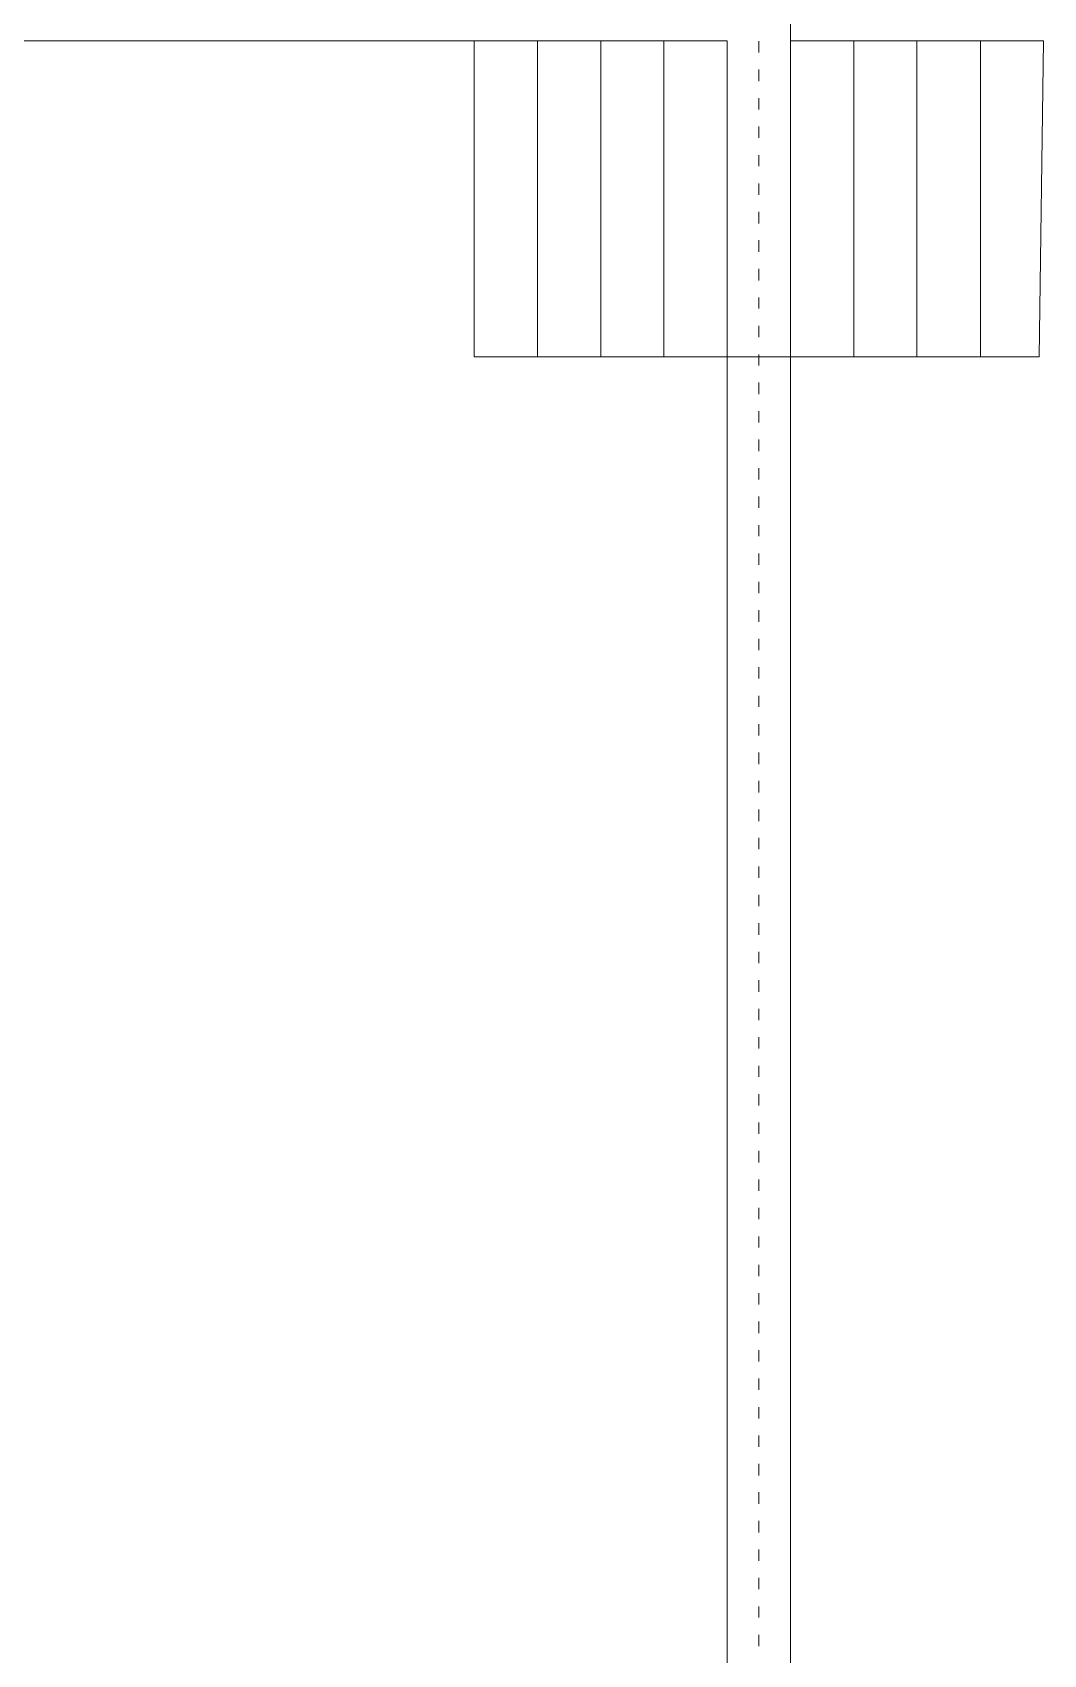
# Model space of a CAD drawing. Header units: millimetres. Extents: x -4415 to 173792, y -78716 to 47289.
# Drawn here: x 47883 to 51079, y 2006 to 7137 of the extents above; entities that cross this region are included whole.
import ezdxf

# ---------------------------------------------------------------- set-up
doc = ezdxf.new("R2010")
doc.units = ezdxf.units.MM

msp = doc.modelspace()

# ---------------------------------------------------------------- linework, layer by layer
at = {"color": 0, "lineweight": 0}
for points in [[(50279.4, -7889.2), (50279.4, 7311.5)], [(50078.7, 7110.8), (40278.8, 7110.8)], [(49278.9, 7110.8), (49278.9, 6111.3)], [(49479.7, 7110.8), (49479.7, 6111.3)], [(49679.4, 7110.8), (49679.4, 6111.3)], [(50078.7, 7110.8), (49879, 7110.8)], [(49879, 7110.8), (49879, 6111.3)], [(50079.8, -7689.5), (50078.7, 7110.8)], [(50179.6, 7073.2), (50179.6, 7109.7)], [(50279.4, 7110.8), (51079.2, 7110.8)], [(50479.1, 7110.8), (50479.1, 6111.3)], [(50678.8, 7110.8), (50678.8, 6111.3)], [(50879.5, 7110.8), (50879.5, 6111.3)], [(51079.2, 7110.8), (51065.2, 6111.3)], [(50179.6, 6983), (50179.6, 7019.5)], [(50179.6, 6892.8), (50179.6, 6929.3)], [(50179.6, 6803.7), (50179.6, 6839.2)], [(50179.6, 6713.6), (50179.6, 6749)], [(50179.6, 6623.4), (50179.6, 6658.8)], [(50179.6, 6533.2), (50179.6, 6569.7)], [(50179.6, 6443), (50179.6, 6479.5)], [(50179.6, 6352.9), (50179.6, 6389.4)], [(50179.6, 6263.8), (50179.6, 6299.2)], [(50179.6, 6173.6), (50179.6, 6209)], [(51065.2, 6111.3), (49278.9, 6111.3)], [(50179.6, 6083.4), (50179.6, 6118.8)], [(50179.6, 5993.2), (50179.6, 6029.7)], [(50179.6, 5903.1), (50179.6, 5939.6)], [(50179.6, 5812.9), (50179.6, 5849.4)], [(50179.6, 5722.7), (50179.6, 5759.2)], [(50179.6, 5633.6), (50179.6, 5669.1)], [(50179.6, 5543.5), (50179.6, 5578.9)], [(50179.6, 5453.3), (50179.6, 5488.7)], [(50179.6, 5363.1), (50179.6, 5399.6)], [(50179.6, 5272.9), (50179.6, 5309.4)], [(50179.6, 5182.8), (50179.6, 5219.3)], [(50179.6, 5093.7), (50179.6, 5129.1)], [(50179.6, 5003.5), (50179.6, 5038.9)], [(50179.6, 4913.3), (50179.6, 4948.7)], [(50179.6, 4823.1), (50179.6, 4859.6)], [(50179.6, 4733), (50179.6, 4769.5)], [(50179.6, 4642.8), (50179.6, 4679.3)], [(50179.6, 4553.7), (50179.6, 4589.1)], [(50179.6, 4463.5), (50179.6, 4498.9)], [(50179.6, 4373.3), (50179.6, 4408.8)], [(50179.6, 4283.2), (50179.6, 4319.7)], [(50179.6, 4193), (50179.6, 4229.5)], [(50179.6, 4102.8), (50179.6, 4139.3)], [(50179.6, 4012.6), (50179.6, 4049.1)], [(50179.6, 3923.5), (50179.6, 3959)], [(50179.6, 3833.4), (50179.6, 3868.8)], [(50179.6, 3743.2), (50179.6, 3778.6)], [(50179.6, 3653), (50179.6, 3689.5)], [(50179.6, 3562.9), (50179.6, 3599.3)], [(50179.6, 3472.7), (50179.6, 3509.2)], [(50179.6, 3383.6), (50179.6, 3419)], [(50179.6, 3293.4), (50179.6, 3328.8)], [(50179.6, 3203.2), (50179.6, 3238.7)], [(50179.6, 3113.1), (50179.6, 3149.6)], [(50179.6, 3022.9), (50179.6, 3059.4)], [(50179.6, 2932.7), (50179.6, 2969.2)], [(50179.6, 2843.6), (50179.6, 2879)], [(50179.6, 2753.4), (50179.6, 2788.9)], [(50179.6, 2663.3), (50179.6, 2698.7)], [(50179.6, 2573.1), (50179.6, 2609.6)], [(50179.6, 2482.9), (50179.6, 2519.4)], [(50179.6, 2392.7), (50179.6, 2429.2)], [(50179.6, 2302.6), (50179.6, 2339.1)], [(50179.6, 2213.5), (50179.6, 2248.9)], [(50179.6, 2123.3), (50179.6, 2158.7)], [(50179.6, 2033.1), (50179.6, 2068.5)]]:
    msp.add_lwpolyline(points, dxfattribs=at)

doc.saveas('drawing.dxf')
